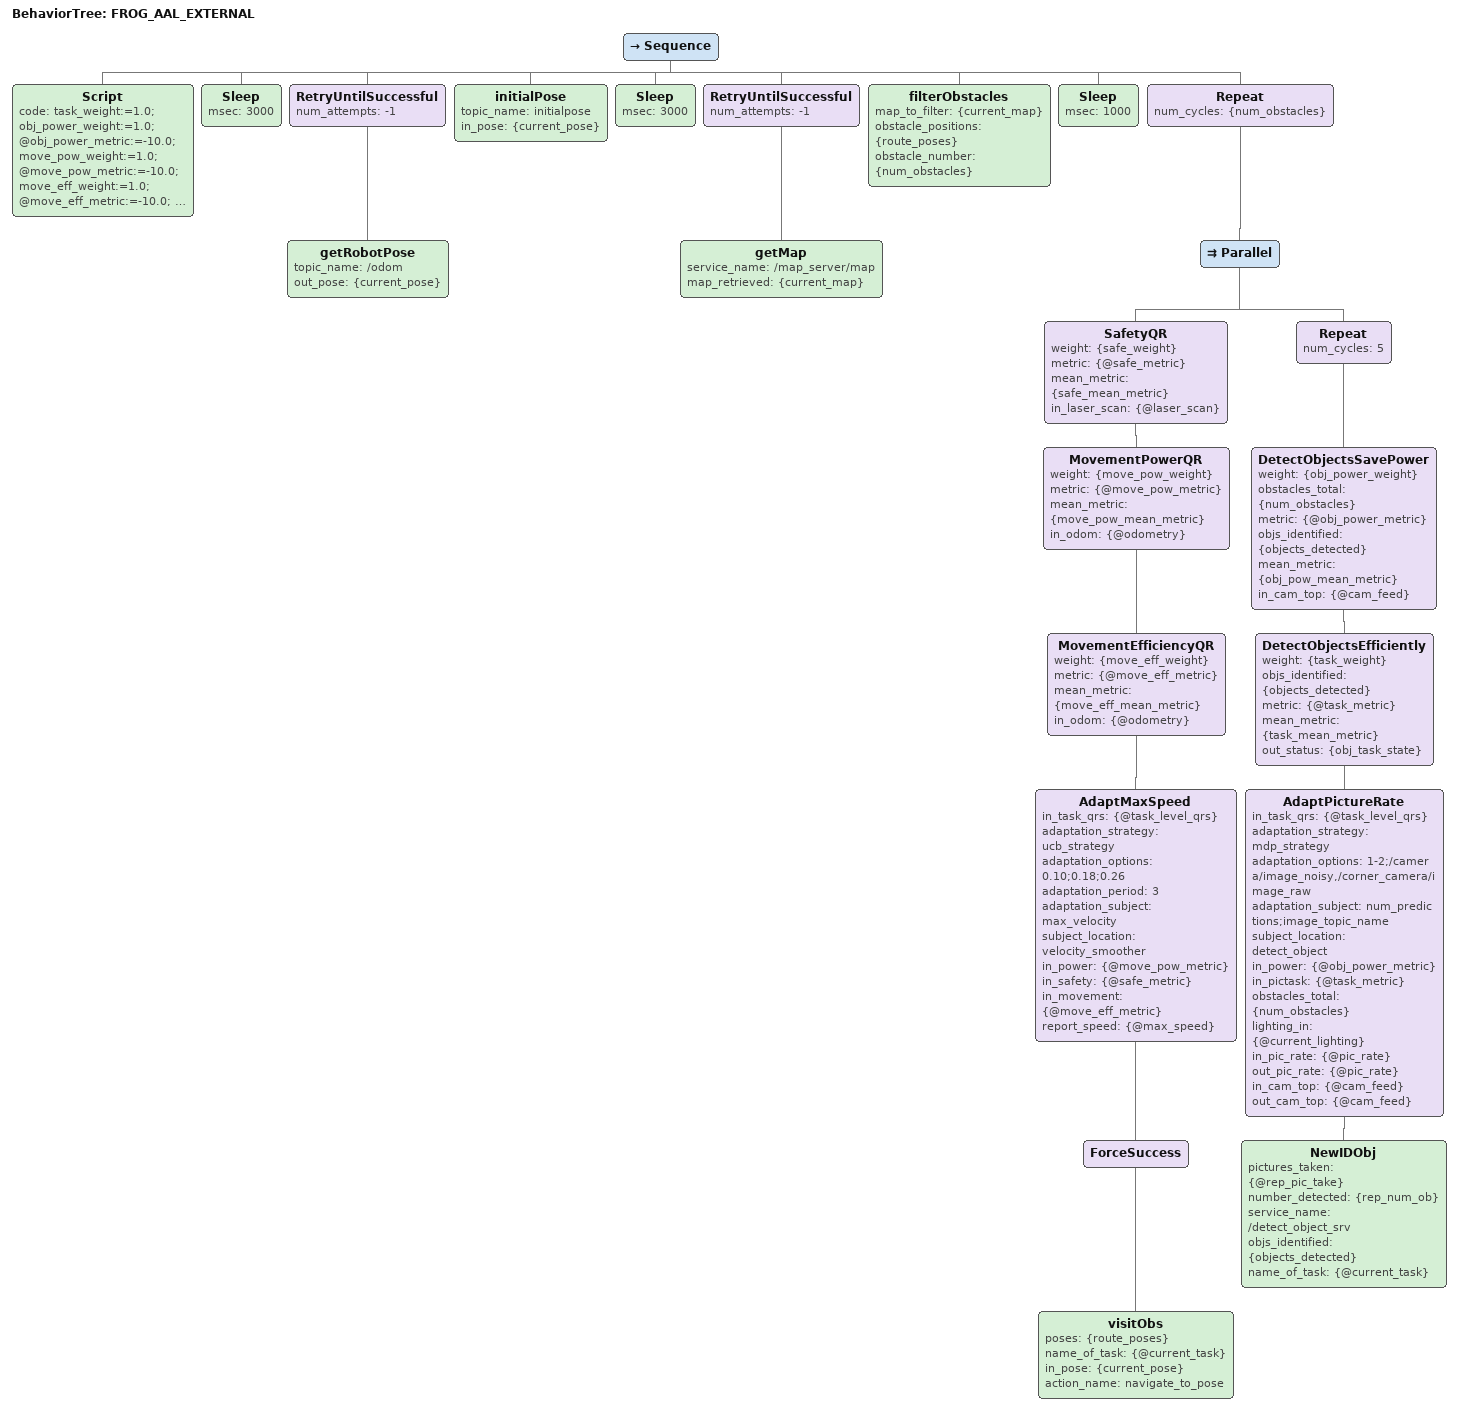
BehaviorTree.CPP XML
<root BTCPP_format="4" main_tree_to_execute="FROG_AAL_EXTERNAL">
	<include ros_pkg="rebet_frog" path="trees/frog_task_based.xml"/>
  	<BehaviorTree ID="FROG_AAL_EXTERNAL">

		<Sequence>
			<Script code="task_weight:=1.0; obj_power_weight:=1.0; @obj_power_metric:=-10.0; move_pow_weight:=1.0; @move_pow_metric:=-10.0; move_eff_weight:=1.0; @move_eff_metric:=-10.0; safe_weight:=1.0; @safe_metric:=-10.0"/>

			<Sleep msec="3000"/>
			<RetryUntilSuccessful num_attempts="-1">
				<getRobotPose topic_name="/odom" out_pose="{current_pose}" />
			</RetryUntilSuccessful>

			<initialPose topic_name="initialpose" in_pose="{current_pose}" />
			<Sleep msec="3000"/>

			<RetryUntilSuccessful num_attempts="-1">
				<getMap service_name="/map_server/map" map_retrieved="{current_map}"/>
			</RetryUntilSuccessful>

			<filterObstacles map_to_filter="{current_map}" obstacle_positions="{route_poses}" obstacle_number="{num_obstacles}"/>
			<Sleep msec="1000"/>
				<Repeat num_cycles="{num_obstacles}">
					<Parallel>
						<SafetyQR weight="{safe_weight}" metric="{@safe_metric}" mean_metric="{safe_mean_metric}" in_laser_scan="{@laser_scan}">
						<MovementPowerQR weight="{move_pow_weight}" metric="{@move_pow_metric}" mean_metric="{move_pow_mean_metric}" in_odom="{@odometry}">
						<MovementEfficiencyQR weight="{move_eff_weight}" metric="{@move_eff_metric}" mean_metric="{move_eff_mean_metric}" in_odom="{@odometry}">
							<AdaptMaxSpeed in_task_qrs="{@task_level_qrs}" adaptation_strategy="ucb_strategy" adaptation_options="0.10;0.18;0.26" adaptation_period="3" adaptation_subject="max_velocity" subject_location="velocity_smoother" in_power="{@move_pow_metric}" in_safety="{@safe_metric}" in_movement="{@move_eff_metric}" report_speed="{@max_speed}" >
									<ForceSuccess>
										<visitObs poses="{route_poses}" name_of_task="{@current_task}"  in_pose="{current_pose}" action_name="navigate_to_pose"/>
									</ForceSuccess>
							</AdaptMaxSpeed>
						</MovementEfficiencyQR>
						</MovementPowerQR>
						</SafetyQR>
						<Repeat num_cycles="5">
							<DetectObjectsSavePower weight="{obj_power_weight}" obstacles_total="{num_obstacles}" metric="{@obj_power_metric}" objs_identified="{objects_detected}" mean_metric="{obj_pow_mean_metric}" in_cam_top="{@cam_feed}">
							<DetectObjectsEfficiently weight="{task_weight}" objs_identified="{objects_detected}" metric="{@task_metric}" mean_metric="{task_mean_metric}" out_status="{obj_task_state}">
								<AdaptPictureRate in_task_qrs="{@task_level_qrs}" adaptation_strategy="mdp_strategy" adaptation_options="1-2;/camera/image_noisy,/corner_camera/image_raw" adaptation_subject="num_predictions;image_topic_name" subject_location="detect_object" in_power="{@obj_power_metric}" in_pictask="{@task_metric}" obstacles_total="{num_obstacles}" lighting_in="{@current_lighting}" in_pic_rate="{@pic_rate}" out_pic_rate="{@pic_rate}" in_cam_top="{@cam_feed}" out_cam_top="{@cam_feed}">
									<NewIDObj pictures_taken="{@rep_pic_take}" number_detected="{rep_num_ob}" service_name="/detect_object_srv" objs_identified="{objects_detected}" name_of_task="{@current_task}"/>
								</AdaptPictureRate>
							</DetectObjectsEfficiently>
							</DetectObjectsSavePower>
						</Repeat>
					</Parallel>
				</Repeat>
		</Sequence>
  </BehaviorTree>
</root>
